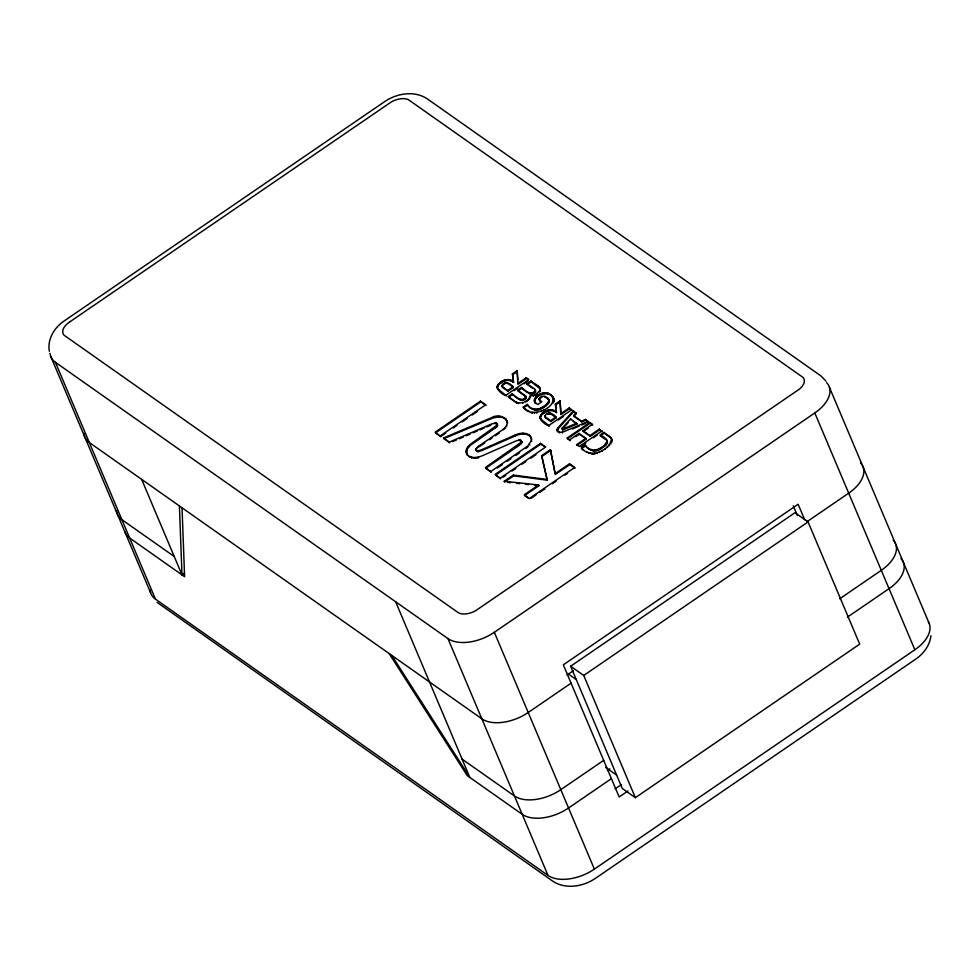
<?xml version="1.0" encoding="UTF-8"?>
<svg xmlns="http://www.w3.org/2000/svg" width="980" height="980" viewBox="0 0 980 980"><rect width="100%" height="100%" fill="white"/><g stroke="black" fill="none" stroke-linecap="round" stroke-linejoin="round"><path stroke-width="1.47" d="M508.289 396.52L517.244 403.197L508.608 397.292L508.289 396.52L512.271 393.801L512.589 394.56C515.933 397.317 522.512 403.772 526.113 397.807L525.341 395.651L517.562 390.175L521.544 387.455C524.937 390.371 531.564 396.643 535.202 390.591L534.774 389.195L526.995 383.719L530.94 381.024C533.757 383.756 542.773 386.463 539.625 392L539.943 388.154M526.113 397.807L525.819 396.263M475.974 449.734L477.517 450.898L481.388 449.869L515.247 434.985C519.915 432.854 527.473 431.788 530.596 436.835C526.689 432.78 520.245 433.638 515.566 435.745L481.707 450.629L477.836 451.67L476.292 450.494L476.023 448.742L478.436 446.329L501.197 430.759C514.782 423.189 502.079 411.135 491.005 417.933L443.45 437.962L449.661 442.862M476.292 450.494L476.023 448.742M497.215 425.038L472.115 442.972C468.648 445.288 464.557 449.636 466.762 454.083L467.252 449.097L470.192 445.484L496.713 426.925L497.534 425.798L496.554 423.201L491.985 423.826L449.33 442.103L443.45 437.962M497.534 425.798L497.264 424.046M521.446 442.09L485.419 467.497L491.286 472.164L485.749 468.269L519.351 445.263L521.764 442.85L521.495 441.098L519.964 439.922L516.215 440.877L482.246 455.774C477.579 457.734 471.184 458.787 467.301 454.745L467.619 455.504L466.443 453.324M521.764 442.85L521.495 441.098M521.544 387.455L521.862 388.215C525.255 391.13 531.895 397.415 535.533 391.363L535.264 389.807M502.691 387.602L501.944 386.218C503.157 380.681 510.801 383.094 512.993 386.782L513.312 387.541L507.885 391.253L502.274 386.99M545.627 417.823L544.892 416.439C546.093 410.902 553.749 413.315 555.93 417.002L556.248 417.762L550.821 421.474L545.627 417.823L544.954 415.667M490.968 471.405L527.718 446.047L531.319 440.731L531.135 437.497L531.454 438.256L530.266 436.063M539.123 398.713L539.796 400.845L539.123 398.713C541.646 392.858 552.267 398.358 548.482 403.356C543.226 409.481 533.328 413.621 527.559 405.108L527.24 404.348L523.259 407.068L523.59 407.827L527.559 405.108M516.926 402.437C521.752 404.14 528.673 401.261 529.996 396.19L534.847 394.952L539.306 391.24M497.032 387.014C498.759 380.84 508.13 377.055 513.251 381.624L513.569 382.384C510.066 379.113 504.7 380.179 501.135 382.764C493.161 386.769 500.67 394.205 506.501 395.81L497.791 388.95L497.032 387.014L497.362 387.774M539.98 417.235C541.707 411.061 551.066 407.276 556.187 411.845L556.518 412.605C553.002 409.334 547.636 410.412 544.072 412.984C536.109 416.99 543.606 424.438 549.449 426.031L540.727 419.171L539.98 417.235L540.298 417.995M930.951 635.677C929.885 645.391 923.589 653.783 915.675 659.16L595.595 878.215C583.027 886.912 564.627 889.926 551.667 880.408L157.094 602.382M523.259 407.068C530.155 419.612 560.144 407.153 551.311 395.357C546.338 388.913 530.376 395.883 535.693 403.478L534.663 402.045M552.671 402.449L552.99 403.209L553.847 401.604L553.541 397.905M607.098 440.731C604.452 448.913 591.05 454.402 585.244 445.165L581.263 447.885C589.874 459.093 610.075 450.812 611.545 438.734L612.145 440.914L611.826 440.155M534.602 402.008C535.386 393.372 549.952 390.175 553.871 398.676M588.282 421.376L563.917 431.666L560.621 432.401L557.338 430.845L557.657 431.604L557.057 429.889L558.171 427.611L573.337 410.853L576.399 413.548L573.925 416.329L581.851 421.902L585.856 420.2L588.6 422.135L585.538 419.44L581.52 421.143L573.594 415.557L576.081 412.788M573.337 410.853L573.655 411.612L558.49 428.382L557.375 430.661L557.057 429.889M527.24 404.348C533.047 413.572 546.448 408.096 549.094 399.913L546.289 397.831M585.244 445.165L585.562 445.925C589.899 451.805 597.384 452.331 602.504 447.578C610.16 443.94 607.539 437.631 599.993 435.096L603.95 432.401L610.712 437.411L611.875 439.493M562.52 429.705L562.263 428.027L570.556 418.901L577.024 423.985L563.672 429.608L562.52 429.705L562.263 428.027M512.271 393.801C515.615 396.557 522.193 403.013 525.782 397.047M476.354 449.514L476.856 447.615M563.5 427.782L568.118 422.711M540.887 397.868L539.98 398.64L539.662 397.88M525.745 448.583L528.036 446.807M537.787 393.96L536.611 394.854L536.28 394.095M141.647 479.355L181.986 574.856L184.473 573.153M513.251 381.624L512.405 373.907L517.146 370.661L517.893 379.983M513.569 382.384L512.724 374.666L517.465 371.432M440.388 435.806L485.7 404.789L480.506 401.126L435.194 432.143L440.706 436.566L445.741 433.123M486.019 405.549L480.825 401.898L435.512 432.903L440.706 436.566M501.944 386.218L507.567 390.493L512.993 386.782M528.293 379.689L526.566 378.476L518.114 384.258L517.795 383.499L526.236 377.704L528.845 379.542L506.182 395.05M453.299 427.954L457.072 425.369M462.107 421.927L467.142 418.472M472.176 415.03L477.211 411.588M514.059 390.64L517.832 388.055M524.129 383.744L527.902 381.159M508.608 397.292L512.589 394.56M521.862 388.215L517.881 390.947L526.15 397.023M526.995 383.719L527.326 384.479L531.27 381.784L540.262 388.913M479.955 446.28L484.757 442.997M489.547 439.726L491.935 438.085M495.525 435.622L499.126 433.16M556.187 411.845L555.354 404.127L560.082 400.894L561.05 414.479L569.503 408.697L572.1 410.522M556.518 412.605L555.672 404.899L560.401 401.653M544.892 416.439L550.503 420.714L555.93 417.002M561.05 414.479L560.732 413.719L569.184 407.937L571.781 409.763L549.119 425.271M558.257 420.004L563.292 416.549M497.436 467.95L502.36 464.581M507.285 461.213L510.984 458.689M515.909 455.32L519.596 452.785M500.388 478.032L545.701 447.015L540.495 443.352L495.182 474.369L500.707 478.791L495.513 475.129L540.825 444.124L544.978 447.052M503.218 477.064L505.741 475.349M512.038 471.037L515.811 468.452M522.107 464.153L525.88 461.568M530.915 458.113L535.95 454.671M567.2 437.987L570.103 440.571L567.2 437.987L589.85 422.478L592.435 424.291L583.027 430.735L583.345 431.494L590.217 436.333L599.625 429.902L602.222 431.727L599.307 429.13L589.899 435.573L583.027 430.735M504.235 481.29L513.312 475.08L546.975 479.416L547.293 480.176L513.63 475.839L504.553 482.05L504.235 481.29L538.62 484.953L538.939 485.713L524.545 495.574L528.698 498.489M546.975 479.416L541.585 455.725L550.405 449.685L555.096 472.96M567.518 438.746L590.181 423.25L592.753 425.063M547.293 480.176L541.916 456.484L550.723 450.457M569.772 439.8L579.045 433.454L585.918 438.293L586.248 439.052L576.975 445.398L576.644 444.638L585.918 438.293M575.897 436.602L579.376 434.214L586.248 439.052M583.345 431.494L588.049 428.272M601.904 430.967L579.254 446.464L576.644 444.638M580.834 446.366L585.869 442.923M593.415 437.754L597.188 435.169M585.562 445.925L581.593 448.656L583.737 450.163M610.712 437.411L611.03 438.17L604.268 433.16L600.324 435.867L605.15 439.261M538.62 484.953L524.214 494.802L529.421 498.465L574.733 467.448L569.527 463.797L555.06 473.695L555.391 474.455L569.858 464.557L575.052 468.22M531.001 498.367L536.036 494.925M539.809 492.34L544.843 488.885M552.402 483.716L556.174 481.131M564.982 475.104L567.506 473.389M50.017 353.29A35.354 20.176 -22.9 0 0 55.419 362.306L447.958 638.592A35.354 20.176 -22.9 0 0 494.324 632.284L814.809 412.948A35.354 20.176 -22.9 0 0 826.691 382.715M570.642 666.229L794.976 512.699L808.059 521.911L859.693 644.142L635.359 797.683L622.276 788.471L570.642 666.229L583.725 675.441L635.359 797.683M567.004 675.061L573.312 670.736M804.654 519.694L798.124 504.247L563.329 664.832L571.071 683.17L528.208 712.509A35.354 20.176 -22.9 0 1 481.854 718.806L89.303 442.519A35.354 20.176 -22.9 0 1 83.9 433.503M807.091 521.642L848.705 493.161A35.354 20.176 -22.9 0 0 860.575 462.928M583.725 675.441L808.059 521.911M571.071 683.17L603.668 760.333L560.805 789.672A35.354 20.176 -22.9 0 1 514.439 795.968L462.107 759.133M839.689 598.805L881.289 570.323A35.354 20.176 -22.9 0 0 893.172 540.09M607.355 770.55L609.879 768.822M611.41 778.659L568.547 807.998A35.354 20.176 -22.9 0 1 522.193 814.307L467.227 775.621L389.121 653.538M847.431 617.13L889.044 588.662A35.354 20.176 -22.9 0 0 900.914 558.429M615.097 788.888L621.406 784.564M627.996 790.958L619.164 796.997L603.668 760.333M150.062 590.119A35.354 20.176 -22.9 0 0 155.465 599.135L548.004 875.422A35.354 20.176 -22.9 0 0 594.37 869.125L914.855 649.777A35.354 20.176 -22.9 0 0 928.366 621.688M452.405 441.686L456.533 439.91M459.289 438.734L463.418 436.97M466.162 435.794L470.29 434.018M473.046 432.841L477.174 431.077M479.93 429.889L484.059 428.125M486.803 426.949L490.931 425.173M572.369 428.995L579.131 426.141M581.838 425.002L585.893 423.287M443.769 438.721L491.335 418.693C496.468 416.402 506.244 415.569 507.579 422.772L507.26 422.013M561.957 428.566L563.341 428.836L576.693 423.225M556.248 417.762L551.079 414.124L547.808 414.173L547.489 413.401M476.109 458.175L478.608 457.868L478.277 457.109M590.279 453.262L592.643 454.242L594.823 454.059L594.493 453.299M497.595 424.805L494.765 422.907M507.542 482.368L510.531 482.687M516.521 483.324L519.51 483.642M525.488 484.279L528.477 484.598M534.455 485.235L538.939 485.713M468.967 456.729L473.769 458.187M530.707 412.592L532.606 413.205L532.275 412.433M544.402 396.827L545.26 397.108L544.941 396.349M573.655 411.612L576.399 413.548M527.326 384.479L532.875 388.399M573.337 421.388L577.024 423.985M535.374 402.719L537.836 404.458L541.818 401.727L539.037 399.485M513.312 387.541L507.812 383.131M524.655 408.587L527.877 410.853M567.604 673.493L576.289 679.606M605.628 767.365L616.628 775.107M174.244 556.518L121.9 519.682A35.354 20.176 -22.9 0 1 116.498 510.666M607.061 440.767L606.032 439.346M521.826 441.858L520.784 440.253M535.582 390.567L534.774 389.195M826.03 381.196L820.823 375.83L428.334 99.593C415.373 90.074 396.974 93.088 384.405 101.785L64.325 320.84C54.5 327.357 47.138 339.166 49.343 351.244M391.743 655.387L469.849 777.459L395.626 601.745M829.411 387.259L929.457 624.089M814.809 412.948L914.855 649.777M793.236 505.741L797.389 515.578M609.315 436.174L609.634 436.945M611.532 441.662L611.851 442.421M610.675 443.266L610.993 444.038M603.95 432.401L604.268 433.16M609.254 444.969L609.572 445.729M606.73 439.996L607.416 441.502M607.122 441.551L607.441 442.311M606.816 442.433L607.135 443.205M606.154 443.413L606.485 444.173M607.269 446.757L607.6 447.529M599.307 429.13L599.625 429.902M605.174 444.467L605.493 445.226M603.839 445.606L604.17 446.366M604.623 448.718L604.954 449.489M602.186 446.819L602.504 447.578M601.879 450.445L602.198 451.204M589.85 422.478L590.181 423.25M600.336 448.007L600.654 448.767M598.633 448.938L598.952 449.71M599.282 451.78L599.601 452.552M585.538 419.44L585.856 420.2M597.09 449.624L597.408 450.384M589.899 435.573L590.217 436.333M595.693 450.053L596.012 450.812M596.82 452.736L597.139 453.495M594.419 450.237L594.738 450.996M581.52 421.143L581.851 421.902M593.268 450.188L593.586 450.959M592.214 449.918L592.545 450.678M591.283 449.416L591.601 450.175M592.312 453.471L592.643 454.242M573.594 415.557L573.925 416.329M588.392 452.662L588.711 453.422M569.184 407.937L569.503 408.697M579.045 433.454L579.376 434.214M586.64 451.67L586.959 452.429M570.556 418.901L570.875 419.661M552.708 396.582L553.038 397.353M553.823 399.326L554.141 400.085M555.354 404.127L555.672 404.899M551.311 395.357L551.63 396.116M553.529 400.845L553.847 401.604M548.776 393.568L549.094 394.34M563.341 428.836L563.672 429.608M547.845 393.103L548.163 393.862M554.986 411L555.305 411.759M562.643 429.032L562.961 429.791M546.656 392.858L546.987 393.617M553.663 410.265L553.994 411.037M548.726 399.179L549.413 400.673M549.119 400.722L549.437 401.482M548.028 398.529L548.359 399.289M562.189 432.229L562.508 433.001M545.309 392.809L545.64 393.568M548.812 401.616L549.131 402.376M552.255 409.873L552.573 410.632M548.151 402.584L548.482 403.356M543.876 392.943L544.194 393.715M550.772 409.763L551.103 410.522M558.171 427.611L558.49 428.382M559.262 432.192L559.58 432.964M547.171 403.638L547.489 404.409M542.381 393.262L542.7 394.021M549.29 409.885L549.609 410.645M550.748 413.352L551.079 414.124M557.326 428.811L557.645 429.571M539.38 387.149L539.698 387.921M540.078 389.17L540.397 389.942M558.122 431.641L558.441 432.401M549.89 413.033L550.221 413.793M538.339 386.218L538.657 386.978M539.845 390.212L540.176 390.971M545.848 404.777L546.166 405.536M540.874 393.74L541.205 394.499M547.808 410.228L548.139 411M541.744 396.471L542.062 397.243M548.739 413.058L549.07 413.829M569.527 463.797L569.858 464.557M539.441 394.377L539.76 395.136M546.362 410.767L546.681 411.539M550.503 420.714L550.821 421.474M544.182 405.99L544.5 406.749M538.13 395.161L538.449 395.92M544.99 411.453L545.321 412.213M543.876 409.628L544.206 410.387M542.332 407.178L542.651 407.95M535.202 390.591L535.533 391.363M530.94 381.024L531.27 381.784M543.753 412.213L544.072 412.984M536.783 396.19L537.101 396.961M534.663 391.461L534.982 392.221M540.629 408.121L540.948 408.88M533.647 392.319L533.965 393.09M534.847 394.952L535.166 395.712M535.705 397.268L536.023 398.027M542.479 413.18L542.798 413.94M541.279 410.963L541.597 411.723M526.236 377.704L526.566 378.476M532.495 392.907L532.826 393.678M534.909 398.333L535.227 399.105M539.086 408.795L539.404 409.567M541.438 414.173L541.756 414.932M533.279 395.651L533.598 396.41M534.406 399.362L534.725 400.134M531.295 393.225L531.613 393.997M540.654 415.189L540.972 415.949M534.198 400.33L534.517 401.102M534.284 401.237L534.994 402.805M537.689 409.224L538.008 409.995M540.152 416.218L540.47 416.978M541.732 420.065L542.062 420.824M530.192 393.25L530.511 394.009M540.727 419.171L541.046 419.942M536.415 409.42L536.734 410.179M540.152 418.227L540.482 418.987M529.335 392.943L529.653 393.703M529.996 396.19L530.143 398.101L529.812 397.329M535.264 409.371L535.582 410.13M536.489 412.47L536.82 413.241M534.21 409.101L534.541 409.861M529.151 398.468L529.47 399.24M533.279 408.587L533.598 409.358M534.308 412.654L534.639 413.413M528.159 399.534L528.477 400.293M525.341 395.651L525.66 396.41M527.007 400.44L527.338 401.2M525.28 397.88L525.611 398.64M524.374 398.664L524.692 399.436M525.549 401.347L525.868 402.106M528.637 410.841L528.955 411.612M523.222 399.252L523.553 400.024M512.405 373.907L512.724 374.666M522.022 399.571L522.34 400.342M540.495 443.352L540.825 444.124M522.561 402.609L522.879 403.38M520.919 399.595L521.25 400.367M512.05 380.779L512.369 381.538M520.062 399.289L520.38 400.048M510.727 380.044L511.046 380.816M541.585 455.725L541.916 456.484M509.306 379.652L509.637 380.412M518.249 402.854L518.579 403.613M507.836 379.53L508.155 380.301M506.354 379.664L506.672 380.424M515.676 401.727L515.995 402.486M531.491 439.065L531.809 439.836M506.954 382.812L507.273 383.572L505.803 382.837M528.894 434.826L529.212 435.586M531.319 440.731L531.65 441.502M504.872 380.007L505.19 380.767M526.236 433.589L526.554 434.361M503.426 380.546L503.745 381.306M504.553 383.18L504.872 383.952M507.567 390.493L507.885 391.253M529.445 444.259L529.776 445.018M503.389 383.805L503.708 384.577M502.054 381.232L502.373 381.992M502.507 384.601L502.826 385.373M522.904 433.172L523.234 433.932M500.805 381.992L501.135 382.764M502.017 385.446L502.336 386.206M499.543 382.96L499.861 383.719M498.489 383.952L498.82 384.711M519.143 433.601L519.474 434.361M497.705 384.969L498.036 385.728M497.215 385.985L497.534 386.757M519.964 439.922L520.282 440.682M498.796 389.844L499.114 390.604M497.791 388.95L498.11 389.721M497.215 388.007L497.534 388.766M520.625 443.217L520.943 443.989M518.959 439.922L519.278 440.694M515.247 434.985L515.566 435.745M506.905 420.445L507.224 421.204M506.035 419.011L506.366 419.783M504.663 417.774L504.982 418.534M506.415 425.418L506.746 426.178M502.091 416.623L502.409 417.382M505.215 427.207L505.545 427.966M498.759 416.267L499.077 417.027M503.487 428.995L503.806 429.755M494.961 416.696L495.292 417.468M496.554 423.201L496.872 423.96M495.745 422.87L496.064 423.63M496.395 426.165L496.713 426.925M494.802 427.439L495.121 428.211M513.312 475.08L513.63 475.839M480.506 401.126L480.825 401.898M478.436 446.329L478.767 447.101M478.559 450.849L478.877 451.609M477.517 450.898L477.836 451.67M476.684 450.579L477.003 451.339M469.873 444.712L470.192 445.484M474.541 457.562L474.871 458.322M468.146 446.525L468.465 447.284M471.257 457.158L471.576 457.93M466.933 448.338L467.252 449.097M466.26 450.077L466.578 450.849M466.088 451.755L466.419 452.515M494.324 632.284L594.37 869.125M447.958 638.592L548.004 875.422M55.419 362.306L155.465 599.135M50.544 355.912L150.589 592.741M550.405 449.685L555.06 473.695M560.082 400.894L560.732 413.719M517.146 370.661L517.795 383.499M182.035 507.787L184.595 576.693L129.642 538.02A35.354 20.176 -22.9 0 1 124.766 531.626M179.414 505.95L181.986 574.856M69.678 321.954L67.681 323.437A15.104 8.624 -22.9 0 0 64.104 335.246L458.689 612.966A15.104 8.624 -22.9 0 0 475.753 610.65L799.361 389.17A15.104 8.624 -22.9 0 0 802.939 377.361L408.354 99.642A15.104 8.624 -22.9 0 0 391.302 101.957L69.678 321.954"/></g></svg>
